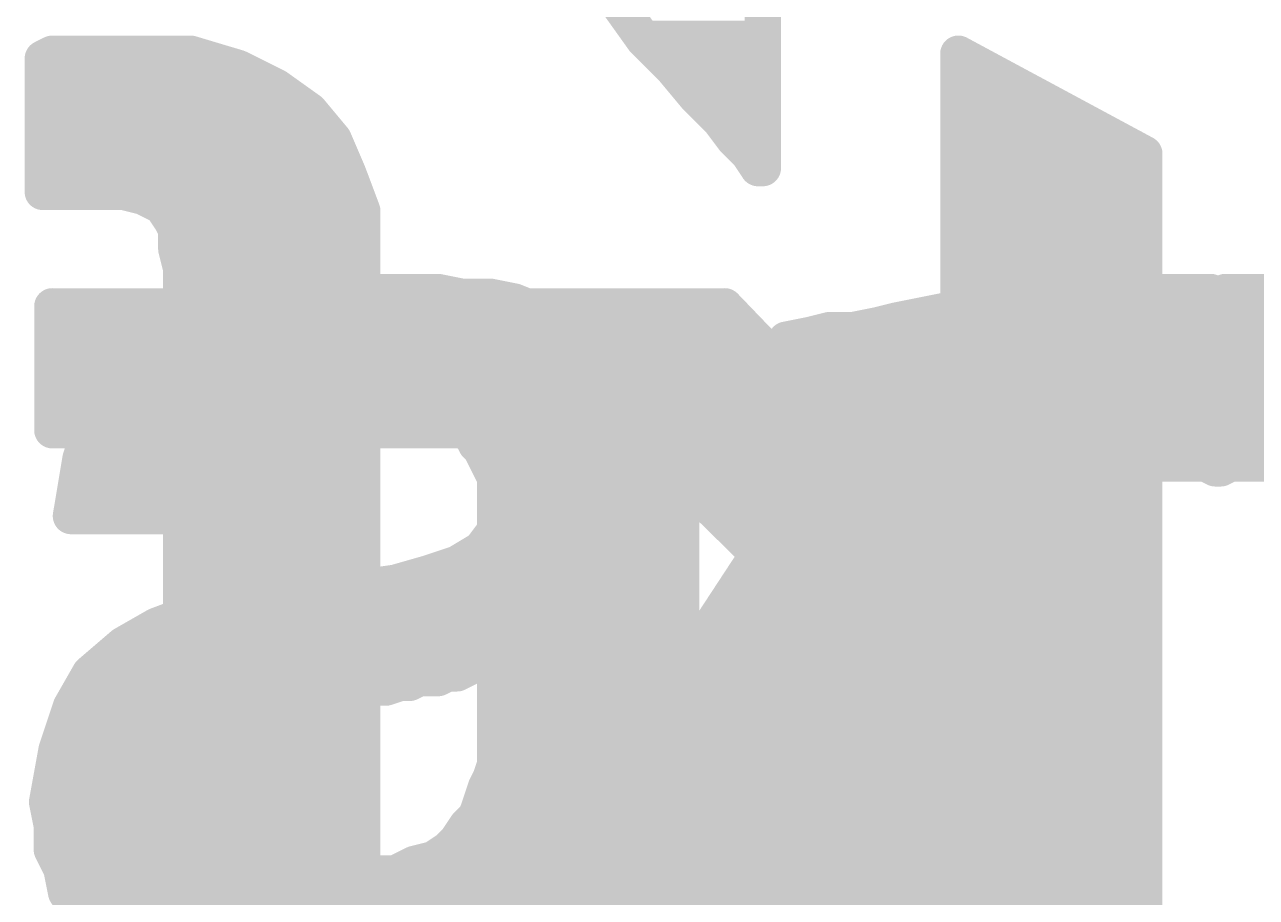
# Model space of a CAD drawing. Extents: x -36 to 72, y -11 to 34.
# Drawn here: x 10.261 to 12.844, y 19.535 to 21.366 of the extents above; entities that cross this region are included whole.
import ezdxf

# ---------------------------------------------------------------- set-up
doc = ezdxf.new("R2010")
doc.units = 0
doc.layers.add('21', color=41, linetype='CONTINUOUS')
doc.layers.add('22', color=40, linetype='CONTINUOUS')

msp = doc.modelspace()

# ---------------------------------------------------------------- linework, layer by layer
at = {"layer": '21', "const_width": 0.0762}
for points in [[(10.728, 20.765), (10.788, 20.785)], [(10.788, 20.785), (10.848, 20.795)], [(10.848, 20.795), (10.898, 20.805)], [(10.886, 20.8026), (11.14, 20.8026)], [(10.898, 20.805), (11.128, 20.805)], [(11.128, 20.805), (11.178, 20.795)], [(11.178, 20.795), (11.238, 20.795)], [(11.238, 20.795), (11.288, 20.785)], [(11.288, 20.785), (11.338, 20.765)], [(12.478, 20.765), (12.538, 20.785)], [(12.538, 20.785), (12.608, 20.805)], [(12.5996, 20.8026), (12.7504, 20.8026)], [(12.608, 20.805), (12.748, 20.805)], [(12.748, 20.805), (12.758, 20.795)], [(12.758, 20.795), (12.768, 20.795)], [(12.768, 20.795), (12.768, 20.435)], [(10.678, 20.755), (10.728, 20.765)], [(11.338, 20.765), (11.388, 20.755)], [(12.138, 20.755), (12.188, 20.765)], [(12.188, 20.765), (12.228, 20.775)], [(12.228, 20.775), (12.228, 20.505)], [(12.408, 20.725), (12.478, 20.765)], [(10.578, 20.705), (10.628, 20.735)], [(10.628, 20.735), (10.678, 20.755)], [(11.388, 20.755), (11.438, 20.735)], [(11.438, 20.735), (11.478, 20.705)], [(11.998, 20.725), (12.048, 20.735)], [(12.048, 20.735), (12.088, 20.745)], [(12.088, 20.745), (12.138, 20.755)], [(10.528, 20.675), (10.578, 20.705)], [(10.6137, 20.7264), (11.4495, 20.7264)], [(11.478, 20.705), (11.518, 20.675)], [(11.858, 20.705), (11.908, 20.715)], [(11.858, 20.535), (11.858, 20.705)], [(11.908, 20.715), (11.948, 20.725)], [(11.948, 20.725), (11.998, 20.725)], [(12.005, 20.7264), (12.228, 20.7264)], [(12.358, 20.685), (12.408, 20.725)], [(12.4105, 20.7264), (12.768, 20.7264)], [(12.308, 20.625), (12.358, 20.685)], [(10.488, 20.645), (10.528, 20.675)], [(11.518, 20.675), (11.558, 20.645)], [(10.458, 20.605), (10.488, 20.645)], [(10.4949, 20.6502), (11.5511, 20.6502)], [(11.558, 20.645), (11.588, 20.605)], [(11.858, 20.6502), (12.228, 20.6502)], [(12.329, 20.6502), (12.768, 20.6502)], [(10.428, 20.555), (10.458, 20.605)], [(11.588, 20.605), (11.608, 20.565)], [(12.268, 20.575), (12.308, 20.625)], [(12.228, 20.505), (12.268, 20.575)], [(10.398, 20.515), (10.428, 20.555)], [(10.4394, 20.574), (11.6035, 20.574)], [(11.608, 20.565), (11.628, 20.515)], [(11.858, 20.574), (12.228, 20.574)], [(12.2674, 20.574), (12.768, 20.574)], [(10.878, 20.525), (10.858, 20.515)], [(10.898, 20.535), (10.878, 20.525)], [(10.918, 20.545), (10.898, 20.535)], [(11.098, 20.545), (10.918, 20.545)], [(11.118, 20.535), (11.098, 20.545)], [(11.138, 20.535), (11.118, 20.535)], [(11.158, 20.525), (11.138, 20.535)], [(11.178, 20.515), (11.158, 20.525)], [(11.858, 19.355), (11.858, 20.535)], [(10.378, 20.455), (10.398, 20.515)], [(10.3923, 20.4978), (10.8236, 20.4978)], [(10.838, 20.505), (10.818, 20.495)], [(10.858, 20.515), (10.838, 20.505)], [(11.198, 20.505), (11.178, 20.515)], [(11.208, 20.485), (11.198, 20.505)], [(11.2016, 20.4978), (11.6314, 20.4978)], [(11.628, 20.515), (11.638, 20.465)], [(11.858, 20.4978), (12.768, 20.4978)], [(10.808, 20.485), (10.788, 20.465)], [(10.818, 20.495), (10.808, 20.485)], [(11.218, 20.475), (11.208, 20.485)], [(11.228, 20.455), (11.218, 20.475)], [(10.368, 20.395), (10.378, 20.455)], [(10.778, 20.455), (10.768, 20.435)], [(10.788, 20.465), (10.778, 20.455)], [(11.238, 20.435), (11.228, 20.455)], [(11.638, 20.465), (11.638, 19.595)], [(10.3724, 20.4216), (10.7635, 20.4216)], [(10.768, 20.435), (10.758, 20.405)], [(11.248, 20.415), (11.238, 20.435)], [(11.2447, 20.4216), (11.638, 20.4216)], [(11.858, 20.4216), (12.4744, 20.4216)], [(12.528, 20.435), (12.448, 20.415)], [(12.628, 20.445), (12.528, 20.435)], [(12.738, 20.445), (12.628, 20.445)], [(12.758, 20.435), (12.738, 20.445)], [(12.768, 20.435), (12.758, 20.435)], [(10.358, 20.335), (10.368, 20.395)], [(10.758, 20.405), (10.748, 20.385)], [(11.248, 20.305), (11.248, 20.415)], [(12.448, 20.415), (12.378, 20.375)], [(10.748, 20.385), (10.748, 20.335)], [(12.378, 20.375), (12.328, 20.315)], [(10.3597, 20.3454), (10.748, 20.3454)], [(11.248, 20.3454), (11.638, 20.3454)], [(11.858, 20.3454), (12.3533, 20.3454)], [(10.748, 20.335), (10.358, 20.335)], [(11.218, 20.265), (11.248, 20.305)], [(12.328, 20.315), (12.288, 20.245)], [(11.168, 20.235), (11.218, 20.265)], [(11.2211, 20.2692), (11.638, 20.2692)], [(11.858, 20.2692), (12.3018, 20.2692)], [(12.288, 20.245), (12.268, 20.175)], [(11.038, 20.195), (11.108, 20.215)], [(11.108, 20.215), (11.168, 20.235)], [(10.968, 20.185), (11.038, 20.195)], [(11.024, 20.193), (11.0385, 20.193)], [(11.038, 20.195), (11.088, 19.995)], [(11.088, 19.995), (11.038, 20.195)], [(11.0385, 20.193), (11.638, 20.193)], [(11.858, 20.193), (12.2731, 20.193)], [(10.698, 20.155), (10.788, 20.165)], [(10.788, 20.165), (10.878, 20.175)], [(10.868, 19.955), (10.788, 20.165)], [(10.788, 20.165), (10.868, 19.955)], [(10.878, 20.175), (10.968, 20.185)], [(12.268, 20.175), (12.248, 20.085)], [(10.618, 20.135), (10.698, 20.155)], [(10.538, 20.105), (10.618, 20.135)], [(10.5695, 20.1168), (10.8064, 20.1168)], [(10.8064, 20.1168), (11.0576, 20.1168)], [(11.0576, 20.1168), (11.638, 20.1168)], [(11.858, 20.1168), (12.2551, 20.1168)], [(10.468, 20.065), (10.538, 20.105)], [(12.248, 20.085), (12.248, 19.355)], [(10.398, 20.005), (10.468, 20.065)], [(10.4395, 20.0406), (10.8354, 20.0406)], [(10.8354, 20.0406), (11.0766, 20.0406)], [(11.0766, 20.0406), (11.2436, 20.0406)], [(11.238, 20.035), (11.228, 20.025)], [(11.248, 20.045), (11.238, 20.035)], [(11.248, 19.815), (11.248, 20.045)], [(11.248, 20.0406), (11.638, 20.0406)], [(11.858, 20.0406), (12.248, 20.0406)], [(11.188, 20.015), (11.168, 20.005)], [(11.208, 20.025), (11.188, 20.015)], [(11.228, 20.025), (11.208, 20.025)], [(10.358, 19.935), (10.398, 20.005)], [(11.048, 19.985), (11.018, 19.975)], [(11.068, 19.985), (11.048, 19.985)], [(11.088, 19.995), (11.068, 19.985)], [(11.128, 19.995), (11.088, 19.995)], [(11.148, 20.005), (11.128, 19.995)], [(11.168, 20.005), (11.148, 20.005)], [(10.3748, 19.9644), (10.8644, 19.9644)], [(10.868, 19.955), (10.838, 19.945)], [(10.8644, 19.9644), (10.9068, 19.9644)], [(10.888, 19.955), (10.868, 19.955)], [(10.908, 19.965), (10.888, 19.955)], [(10.948, 19.965), (10.908, 19.965)], [(10.978, 19.975), (10.948, 19.965)], [(11.018, 19.975), (10.978, 19.975)], [(11.248, 19.9644), (11.638, 19.9644)], [(11.858, 19.9644), (12.248, 19.9644)], [(10.328, 19.845), (10.358, 19.935)], [(10.818, 19.935), (10.808, 19.925)], [(10.838, 19.945), (10.818, 19.935)], [(10.768, 19.905), (10.758, 19.895)], [(10.788, 19.915), (10.768, 19.905)], [(10.808, 19.925), (10.788, 19.915)], [(10.3424, 19.8882), (10.7444, 19.8882)], [(10.738, 19.885), (10.728, 19.865)], [(10.758, 19.895), (10.738, 19.885)], [(11.248, 19.8882), (11.638, 19.8882)], [(11.858, 19.8882), (12.248, 19.8882)], [(10.728, 19.865), (10.718, 19.845)], [(10.308, 19.735), (10.328, 19.845)], [(10.718, 19.845), (10.708, 19.825)], [(10.322, 19.812), (10.708, 19.812)], [(10.708, 19.805), (10.698, 19.785)], [(10.708, 19.825), (10.708, 19.805)], [(11.238, 19.785), (11.248, 19.815)], [(11.247, 19.812), (11.638, 19.812)], [(11.858, 19.812), (12.248, 19.812)], [(10.698, 19.785), (10.698, 19.735)], [(11.228, 19.765), (11.238, 19.785)], [(11.218, 19.735), (11.228, 19.765)], [(10.318, 19.685), (10.308, 19.735)], [(10.3081, 19.7358), (10.698, 19.7358)], [(10.698, 19.735), (10.708, 19.705)], [(11.208, 19.705), (11.218, 19.735)], [(11.2183, 19.7358), (11.638, 19.7358)], [(11.858, 19.7358), (12.248, 19.7358)], [(10.708, 19.705), (10.708, 19.685)], [(11.188, 19.685), (11.208, 19.705)], [(10.318, 19.635), (10.318, 19.685)], [(10.708, 19.685), (10.718, 19.665)], [(11.168, 19.655), (11.188, 19.685)], [(10.318, 19.6596), (10.7234, 19.6596)], [(10.718, 19.665), (10.728, 19.655)], [(10.728, 19.655), (10.738, 19.635)], [(11.148, 19.635), (11.168, 19.655)], [(11.1711, 19.6596), (11.638, 19.6596)], [(11.858, 19.6596), (12.248, 19.6596)], [(10.338, 19.595), (10.318, 19.635)], [(10.738, 19.635), (10.758, 19.625)], [(10.758, 19.625), (10.768, 19.615)], [(11.118, 19.615), (11.148, 19.635)], [(10.348, 19.545), (10.338, 19.595)], [(10.768, 19.615), (10.788, 19.605)], [(10.788, 19.605), (10.808, 19.595)], [(10.808, 19.595), (10.828, 19.595)], [(10.828, 19.595), (10.848, 19.585)], [(11.038, 19.585), (11.078, 19.605)], [(11.078, 19.605), (11.118, 19.615)], [(11.638, 19.595), (11.648, 19.575)], [(10.3403, 19.5834), (10.8712, 19.5834)], [(10.848, 19.585), (10.868, 19.585)], [(10.868, 19.585), (10.888, 19.575)], [(10.888, 19.575), (10.938, 19.575)], [(10.938, 19.575), (10.988, 19.585)], [(10.98, 19.5834), (11.6438, 19.5834)], [(10.988, 19.585), (11.038, 19.585)], [(11.648, 19.575), (11.648, 19.485)], [(11.858, 19.5834), (12.248, 19.5834)], [(10.368, 19.515), (10.348, 19.545)], [(10.398, 19.475), (10.368, 19.515)], [(10.3739, 19.5072), (11.648, 19.5072)], [(11.858, 19.5072), (12.248, 19.5072)]]:
    msp.add_lwpolyline(points, dxfattribs=at)
at = {"layer": '21', "const_width": 0.0381}
for points in [[(10.7849, 20.8038, 1), (10.7911, 20.7662)], [(10.794, 20.7669, 1), (10.782, 20.8031)], [(10.8443, 20.8137, 1), (10.8517, 20.7763)], [(10.8511, 20.7762, 1), (10.8449, 20.8138)], [(10.886, 20.8217, 1), (10.886, 20.7836)], [(10.898, 20.824, 1), (10.898, 20.7859)], [(10.9017, 20.7863, 1), (10.8943, 20.8237)], [(11.1317, 20.8237, 1), (11.1243, 20.7863)], [(11.128, 20.7859, 1), (11.128, 20.824)], [(11.14, 20.7836, 1), (11.14, 20.8217)], [(11.178, 20.8141, 1), (11.178, 20.776)], [(11.1743, 20.7763, 1), (11.1817, 20.8137)], [(11.2417, 20.8137, 1), (11.2343, 20.7763)], [(11.238, 20.776, 1), (11.238, 20.8141)], [(11.2951, 20.8027, 1), (11.2809, 20.7673)], [(11.2843, 20.7663, 1), (11.2917, 20.8037)], [(12.5328, 20.8033, 1), (12.5432, 20.7667)], [(12.544, 20.7669, 1), (12.532, 20.8031)], [(12.5996, 20.8217, 1), (12.5996, 20.7836)], [(12.608, 20.824, 1), (12.608, 20.7859)], [(12.6132, 20.7867, 1), (12.6028, 20.8233)], [(12.7615, 20.8185, 1), (12.7345, 20.7915)], [(12.758, 20.8141, 1), (12.758, 20.776)], [(12.7445, 20.7815, 1), (12.7715, 20.8085)], [(12.748, 20.7859, 1), (12.748, 20.824)], [(12.7871, 20.795, 1), (12.749, 20.795)], [(12.7504, 20.7836, 1), (12.7504, 20.8217)], [(12.768, 20.776, 1), (12.768, 20.8141)], [(10.722, 20.7831, 1), (10.734, 20.7469)], [(10.7317, 20.7463, 1), (10.7243, 20.7837)], [(11.3417, 20.7837, 1), (11.3343, 20.7463)], [(11.3309, 20.7473, 1), (11.3451, 20.7827)], [(12.1834, 20.7835, 1), (12.1926, 20.7465)], [(12.1917, 20.7463, 1), (12.1843, 20.7837)], [(12.247, 20.775, 1), (12.2089, 20.775)], [(12.2326, 20.7565, 1), (12.2234, 20.7935)], [(12.472, 20.7831, 1), (12.484, 20.7469)], [(12.4875, 20.7485, 1), (12.4685, 20.7815)], [(10.6209, 20.7527, 1), (10.6351, 20.7173)], [(10.6378, 20.7187, 1), (10.6182, 20.7513)], [(10.6743, 20.7737, 1), (10.6817, 20.7363)], [(10.6851, 20.7373, 1), (10.6709, 20.7727)], [(11.3951, 20.7727, 1), (11.3809, 20.7373)], [(11.3843, 20.7363, 1), (11.3917, 20.7737)], [(11.4494, 20.7502, 1), (11.4266, 20.7198)], [(11.4309, 20.7173, 1), (11.4451, 20.7527)], [(12.0434, 20.7535, 1), (12.0526, 20.7165)], [(12.0517, 20.7163, 1), (12.0443, 20.7537)], [(12.0843, 20.7637, 1), (12.0917, 20.7263)], [(12.0926, 20.7265, 1), (12.0834, 20.7635)], [(12.1343, 20.7737, 1), (12.1417, 20.7363)], [(12.1417, 20.7363, 1), (12.1343, 20.7737)], [(10.5878, 20.6887, 1), (10.5682, 20.7213)], [(10.6137, 20.7455, 1), (10.6137, 20.7074)], [(11.4495, 20.7074, 1), (11.4495, 20.7455)], [(11.4894, 20.7202, 1), (11.4666, 20.6898)], [(11.8543, 20.7237, 1), (11.8617, 20.6863)], [(11.8771, 20.705, 1), (11.839, 20.705)], [(11.9034, 20.7335, 1), (11.9126, 20.6965)], [(11.9117, 20.6963, 1), (11.9043, 20.7337)], [(11.948, 20.7441, 1), (11.948, 20.706)], [(11.9526, 20.7065, 1), (11.9434, 20.7435)], [(11.9943, 20.7437, 1), (12.0017, 20.7063)], [(12.005, 20.7455, 1), (12.005, 20.7074)], [(11.998, 20.706, 1), (11.998, 20.7441)], [(12.228, 20.7074, 1), (12.228, 20.7455)], [(12.3985, 20.7415, 1), (12.4175, 20.7085)], [(12.4105, 20.7455, 1), (12.4105, 20.7074)], [(12.4199, 20.7101, 1), (12.3961, 20.7399)], [(12.768, 20.7074, 1), (12.768, 20.7455)], [(10.5682, 20.7213, 1), (10.5878, 20.6887)], [(11.4666, 20.6898, 1), (11.4894, 20.7202)], [(12.3461, 20.6999, 1), (12.3699, 20.6701)], [(12.3726, 20.6728, 1), (12.3434, 20.6972)], [(10.5182, 20.6913, 1), (10.5378, 20.6587)], [(10.5394, 20.6598, 1), (10.5166, 20.6902)], [(11.5294, 20.6902, 1), (11.5066, 20.6598)], [(11.5066, 20.6598, 1), (11.5294, 20.6902)], [(10.4766, 20.6602, 1), (10.4994, 20.6298)], [(10.5032, 20.6336, 1), (10.4728, 20.6564)], [(10.4949, 20.6693, 1), (10.4949, 20.6312)], [(11.5732, 20.6564, 1), (11.5428, 20.6336)], [(11.5466, 20.6298, 1), (11.5694, 20.6602)], [(11.5511, 20.6312, 1), (11.5511, 20.6693)], [(11.858, 20.6693, 1), (11.858, 20.6312)], [(12.228, 20.6312, 1), (12.228, 20.6693)], [(12.329, 20.6693, 1), (12.329, 20.6312)], [(12.768, 20.6312, 1), (12.768, 20.6693)], [(10.4743, 20.5952, 1), (10.4417, 20.6148)], [(11.605, 20.6135, 1), (11.571, 20.5965)], [(12.2934, 20.6372, 1), (12.3226, 20.6128)], [(12.3229, 20.6131, 1), (12.2931, 20.6369)], [(10.4428, 20.6164, 1), (10.4732, 20.5936)], [(11.5728, 20.5936, 1), (11.6032, 20.6164)], [(12.2845, 20.5655, 1), (12.2515, 20.5845)], [(10.4432, 20.5436, 1), (10.4128, 20.5664)], [(10.4394, 20.5931, 1), (10.4394, 20.555)], [(11.6257, 20.5721, 1), (11.5903, 20.5579)], [(11.591, 20.5565, 1), (11.625, 20.5735)], [(11.6035, 20.555, 1), (11.6035, 20.5931)], [(11.858, 20.5931, 1), (11.858, 20.555)], [(12.228, 20.555, 1), (12.228, 20.5931)], [(12.2674, 20.5931, 1), (12.2674, 20.555)], [(12.2531, 20.5869, 1), (12.2829, 20.5631)], [(12.768, 20.555, 1), (12.768, 20.5931)], [(10.4117, 20.5648, 1), (10.4443, 20.5452)], [(10.8865, 20.508, 1), (10.8695, 20.542)], [(10.8895, 20.552, 1), (10.9065, 20.518)], [(10.9065, 20.518, 1), (10.8895, 20.552)], [(10.918, 20.5641, 1), (10.918, 20.526)], [(10.9265, 20.528, 1), (10.9095, 20.562)], [(11.1065, 20.562, 1), (11.0895, 20.528)], [(11.098, 20.526, 1), (11.098, 20.5641)], [(11.118, 20.5541, 1), (11.118, 20.516)], [(11.1095, 20.518, 1), (11.1265, 20.552)], [(11.1465, 20.552, 1), (11.1295, 20.518)], [(11.138, 20.516, 1), (11.138, 20.5541)], [(11.1665, 20.542, 1), (11.1495, 20.508)], [(11.8771, 20.535, 1), (11.839, 20.535)], [(10.3923, 20.5169, 1), (10.3923, 20.4788)], [(10.3828, 20.5264, 1), (10.4132, 20.5036)], [(10.4161, 20.509, 1), (10.3799, 20.521)], [(10.8295, 20.522, 1), (10.8465, 20.488)], [(10.8236, 20.4788, 1), (10.8236, 20.5169)], [(10.8465, 20.488, 1), (10.8295, 20.522)], [(10.8495, 20.532, 1), (10.8665, 20.498)], [(10.8665, 20.498, 1), (10.8495, 20.532)], [(10.8695, 20.542, 1), (10.8865, 20.508)], [(11.1495, 20.508, 1), (11.1665, 20.542)], [(11.1865, 20.532, 1), (11.1695, 20.498)], [(11.1695, 20.498, 1), (11.1865, 20.532)], [(11.215, 20.5135, 1), (11.181, 20.4965)], [(11.2016, 20.5169, 1), (11.2016, 20.4788)], [(11.1895, 20.488, 1), (11.2065, 20.522)], [(11.6467, 20.5187, 1), (11.6093, 20.5113)], [(11.6103, 20.5079, 1), (11.6457, 20.5221)], [(11.6314, 20.4788, 1), (11.6314, 20.5169)], [(11.858, 20.5169, 1), (11.858, 20.4788)], [(11.839, 20.535, 1), (11.8771, 20.535)], [(12.768, 20.4788, 1), (12.768, 20.5169)], [(10.7945, 20.4985, 1), (10.8215, 20.4715)], [(10.8215, 20.4715, 1), (10.7945, 20.4985)], [(10.8095, 20.512, 1), (10.8265, 20.478)], [(10.8315, 20.4815, 1), (10.8045, 20.5085)], [(11.2215, 20.4985, 1), (11.1945, 20.4715)], [(11.191, 20.4765, 1), (11.225, 20.4935)], [(11.235, 20.4835, 1), (11.201, 20.4665)], [(12.2089, 20.505, 1), (12.247, 20.505)], [(12.2115, 20.5145, 1), (12.2445, 20.4955)], [(10.3968, 20.4519, 1), (10.3592, 20.4581)], [(10.7645, 20.4685, 1), (10.7915, 20.4415)], [(10.795, 20.4465, 1), (10.761, 20.4635)], [(10.7745, 20.4785, 1), (10.8015, 20.4515)], [(10.8015, 20.4515, 1), (10.7745, 20.4785)], [(11.2045, 20.4615, 1), (11.2315, 20.4885)], [(11.245, 20.4635, 1), (11.211, 20.4465)], [(11.657, 20.465, 1), (11.6189, 20.465)], [(11.6193, 20.4613, 1), (11.6567, 20.4687)], [(10.3724, 20.4407, 1), (10.3724, 20.4026)], [(10.3599, 20.461, 1), (10.3961, 20.449)], [(10.751, 20.4435, 1), (10.785, 20.4265)], [(10.7861, 20.429, 1), (10.7499, 20.441)], [(10.7635, 20.4026, 1), (10.7635, 20.4407)], [(11.211, 20.4465, 1), (11.245, 20.4635)], [(11.255, 20.4435, 1), (11.221, 20.4265)], [(11.221, 20.4265, 1), (11.255, 20.4435)], [(11.2447, 20.4407, 1), (11.2447, 20.4026)], [(11.638, 20.4026, 1), (11.638, 20.4407)], [(11.858, 20.4407, 1), (11.858, 20.4026)], [(12.4744, 20.4026, 1), (12.4744, 20.4407)], [(12.5261, 20.454, 1), (12.5299, 20.416)], [(12.5326, 20.4165, 1), (12.5234, 20.4535)], [(12.628, 20.4641, 1), (12.628, 20.426)], [(12.6299, 20.426, 1), (12.6261, 20.464)], [(12.7465, 20.462, 1), (12.7295, 20.428)], [(12.738, 20.426, 1), (12.738, 20.4641)], [(12.758, 20.4541, 1), (12.758, 20.416)], [(12.7495, 20.418, 1), (12.7665, 20.452)], [(12.768, 20.416, 1), (12.768, 20.4541)], [(10.3868, 20.3919, 1), (10.3492, 20.3981)], [(10.775, 20.3965, 1), (10.741, 20.4135)], [(11.2671, 20.415, 1), (11.229, 20.415)], [(11.231, 20.4065, 1), (11.265, 20.4235)], [(12.4434, 20.4335, 1), (12.4526, 20.3965)], [(12.4575, 20.3985, 1), (12.4385, 20.4315)], [(12.749, 20.435, 1), (12.7871, 20.435)], [(10.3492, 20.3981, 1), (10.3868, 20.3919)], [(10.7671, 20.385, 1), (10.729, 20.385)], [(10.731, 20.3935, 1), (10.765, 20.3765)], [(10.7399, 20.411, 1), (10.7761, 20.399)], [(12.3685, 20.3915, 1), (12.3875, 20.3585)], [(12.3926, 20.3628, 1), (12.3634, 20.3872)], [(10.3597, 20.3645, 1), (10.3597, 20.3264)], [(10.748, 20.3264, 1), (10.748, 20.3645)], [(11.248, 20.3645, 1), (11.248, 20.3264)], [(11.638, 20.3264, 1), (11.638, 20.3645)], [(11.858, 20.3645, 1), (11.858, 20.3264)], [(12.3533, 20.3264, 1), (12.3533, 20.3645)], [(10.358, 20.3541, 1), (10.358, 20.316)], [(10.3392, 20.3381, 1), (10.3768, 20.3319)], [(10.748, 20.316, 1), (10.748, 20.3541)], [(10.729, 20.335, 1), (10.7671, 20.335)], [(11.2632, 20.2936, 1), (11.2328, 20.3164)], [(12.3134, 20.3272, 1), (12.3426, 20.3028)], [(12.3445, 20.3055, 1), (12.3115, 20.3245)], [(11.2211, 20.2883, 1), (11.2211, 20.2502)], [(11.2278, 20.2487, 1), (11.2082, 20.2813)], [(11.229, 20.305, 1), (11.2671, 20.305)], [(11.638, 20.2502, 1), (11.638, 20.2883)], [(11.858, 20.2883, 1), (11.858, 20.2502)], [(12.3018, 20.2502, 1), (12.3018, 20.2883)], [(11.2028, 20.2764, 1), (11.2332, 20.2536)], [(12.3063, 20.2398, 1), (12.2697, 20.2502)], [(11.102, 20.2331, 1), (11.114, 20.1969)], [(11.1132, 20.1967, 1), (11.1028, 20.2333)], [(11.1582, 20.2513, 1), (11.1778, 20.2187)], [(11.174, 20.2169, 1), (11.162, 20.2531)], [(12.2715, 20.2545, 1), (12.3045, 20.2355)], [(11.024, 20.2121, 1), (11.024, 20.174)], [(11.0565, 20.1996, 1), (11.0195, 20.1904)], [(11.0565, 20.1996, 1), (11.0195, 20.1904)], [(11.0328, 20.2133, 1), (11.0432, 20.1767)], [(11.0385, 20.2121, 1), (11.0385, 20.174)], [(11.0407, 20.1761, 1), (11.0353, 20.2139)], [(11.0385, 20.174, 1), (11.0385, 20.2121)], [(11.638, 20.174, 1), (11.638, 20.2121)], [(11.858, 20.2121, 1), (11.858, 20.174)], [(12.2731, 20.174, 1), (12.2731, 20.2121)], [(10.8058, 20.1718, 1), (10.7702, 20.1582)], [(10.8058, 20.1718, 1), (10.7702, 20.1582)], [(10.7859, 20.1839, 1), (10.7901, 20.1461)], [(10.7901, 20.1461, 1), (10.7859, 20.1839)], [(10.8759, 20.1939, 1), (10.8801, 20.1561)], [(10.8801, 20.1561, 1), (10.8759, 20.1939)], [(10.9653, 20.2039, 1), (10.9707, 20.1661)], [(10.9701, 20.1661, 1), (10.9659, 20.2039)], [(12.2866, 20.1709, 1), (12.2494, 20.1791)], [(10.6959, 20.1739, 1), (10.7001, 20.1361)], [(10.7026, 20.1365, 1), (10.6934, 20.1735)], [(12.2497, 20.1802, 1), (12.2863, 20.1698)], [(10.5695, 20.1359, 1), (10.5695, 20.0978)], [(10.6134, 20.1535, 1), (10.6226, 20.1165)], [(10.6247, 20.1172, 1), (10.6113, 20.1528)], [(10.8064, 20.1359, 1), (10.8064, 20.0978)], [(10.8064, 20.0978, 1), (10.8064, 20.1359)], [(11.0576, 20.1359, 1), (11.0576, 20.0978)], [(11.0576, 20.0978, 1), (11.0576, 20.1359)], [(11.638, 20.0978, 1), (11.638, 20.1359)], [(11.858, 20.1359, 1), (11.858, 20.0978)], [(12.2551, 20.0978, 1), (12.2551, 20.1359)], [(10.5313, 20.1228, 1), (10.5447, 20.0872)], [(10.5475, 20.0885, 1), (10.5285, 20.1215)], [(12.2671, 20.085, 1), (12.229, 20.085)], [(10.4585, 20.0815, 1), (10.4775, 20.0485)], [(10.4804, 20.0505, 1), (10.4556, 20.0795)], [(12.2294, 20.0891, 1), (12.2666, 20.0809)], [(10.4395, 20.0597, 1), (10.4395, 20.0216)], [(10.8354, 20.0597, 1), (10.8354, 20.0216)], [(10.8354, 20.0216, 1), (10.8354, 20.0597)], [(11.0766, 20.0597, 1), (11.0766, 20.0216)], [(11.0766, 20.0216, 1), (11.0766, 20.0597)], [(11.2515, 20.0215, 1), (11.2245, 20.0485)], [(11.2671, 20.045, 1), (11.229, 20.045)], [(11.248, 20.0597, 1), (11.248, 20.0216)], [(11.2615, 20.0315, 1), (11.2345, 20.0585)], [(11.2436, 20.0216, 1), (11.2436, 20.0597)], [(11.638, 20.0216, 1), (11.638, 20.0597)], [(11.858, 20.0597, 1), (11.858, 20.0216)], [(12.248, 20.0216, 1), (12.248, 20.0597)], [(11.1795, 20.032, 1), (11.1965, 19.998)], [(11.1965, 19.998, 1), (11.1795, 20.032)], [(11.208, 20.0441, 1), (11.208, 20.006)], [(11.2165, 20.008, 1), (11.1995, 20.042)], [(11.2145, 20.0385, 1), (11.2415, 20.0115)], [(11.2245, 20.0485, 1), (11.2515, 20.0215)], [(11.228, 20.006, 1), (11.228, 20.0441)], [(10.3856, 20.0195, 1), (10.4104, 19.9905)], [(10.4145, 19.9955, 1), (10.3815, 20.0145)], [(11.048, 20.004, 1), (11.048, 19.9659)], [(11.054, 19.9669, 1), (11.042, 20.0031)], [(11.0595, 20.002, 1), (11.0765, 19.968)], [(11.068, 19.9659, 1), (11.068, 20.004)], [(11.088, 20.0141, 1), (11.088, 19.976)], [(11.0965, 19.978, 1), (11.0795, 20.012)], [(11.1195, 20.012, 1), (11.1365, 19.978)], [(11.128, 19.976, 1), (11.128, 20.0141)], [(11.148, 20.0241, 1), (11.148, 19.986)], [(11.1565, 19.988, 1), (11.1395, 20.022)], [(11.1595, 20.022, 1), (11.1765, 19.988)], [(11.168, 19.986, 1), (11.168, 20.0241)], [(10.3748, 19.9835, 1), (10.3748, 19.9454)], [(10.8644, 19.9835, 1), (10.8644, 19.9454)], [(10.868, 19.9741, 1), (10.868, 19.936)], [(10.874, 19.9369, 1), (10.862, 19.9731)], [(10.8644, 19.9454, 1), (10.8644, 19.9835)], [(10.888, 19.936, 1), (10.888, 19.9741)], [(10.908, 19.984, 1), (10.908, 19.9459)], [(10.9165, 19.948, 1), (10.8995, 19.982)], [(10.9068, 19.9454, 1), (10.9068, 19.9835)], [(10.942, 19.9831, 1), (10.954, 19.9469)], [(10.948, 19.9459, 1), (10.948, 19.984)], [(10.978, 19.9941, 1), (10.978, 19.956)], [(10.984, 19.9569, 1), (10.972, 19.9931)], [(11.012, 19.9931, 1), (11.024, 19.9569)], [(11.018, 19.956, 1), (11.018, 19.9941)], [(11.0695, 19.9904, 1), (11.1065, 19.9996)], [(11.0695, 19.9904, 1), (11.1065, 19.9996)], [(11.248, 19.9835, 1), (11.248, 19.9454)], [(11.638, 19.9454, 1), (11.638, 19.9835)], [(11.858, 19.9835, 1), (11.858, 19.9454)], [(12.248, 19.9454, 1), (12.248, 19.9835)], [(10.3761, 19.929, 1), (10.3399, 19.941)], [(10.8095, 19.952, 1), (10.8265, 19.918)], [(10.8315, 19.9215, 1), (10.8045, 19.9485)], [(10.832, 19.9631, 1), (10.844, 19.9269)], [(10.8465, 19.928, 1), (10.8295, 19.962)], [(10.8502, 19.9482, 1), (10.8858, 19.9618)], [(10.8502, 19.9482, 1), (10.8858, 19.9618)], [(10.8795, 19.972, 1), (10.8965, 19.938)], [(10.3415, 19.9445, 1), (10.3745, 19.9255)], [(10.7815, 19.8915, 1), (10.7545, 19.9185)], [(10.7795, 19.932, 1), (10.7965, 19.898)], [(10.7965, 19.898, 1), (10.7795, 19.932)], [(10.7945, 19.9385, 1), (10.8215, 19.9115)], [(10.8165, 19.908, 1), (10.7995, 19.942)], [(10.3424, 19.9073, 1), (10.3424, 19.8692)], [(10.7295, 19.902, 1), (10.7465, 19.868)], [(10.755, 19.8765, 1), (10.721, 19.8935)], [(10.7445, 19.9085, 1), (10.7715, 19.8815)], [(10.7444, 19.8692, 1), (10.7444, 19.9073)], [(10.7595, 19.922, 1), (10.7765, 19.888)], [(10.7665, 19.878, 1), (10.7495, 19.912)], [(11.248, 19.9073, 1), (11.248, 19.8692)], [(11.638, 19.8692, 1), (11.638, 19.9073)], [(11.858, 19.9073, 1), (11.858, 19.8692)], [(12.248, 19.8692, 1), (12.248, 19.9073)], [(10.711, 19.8735, 1), (10.745, 19.8565)], [(10.745, 19.8565, 1), (10.711, 19.8735)], [(10.3099, 19.851, 1), (10.3461, 19.839)], [(10.3467, 19.8416, 1), (10.3093, 19.8484)], [(10.701, 19.8535, 1), (10.735, 19.8365)], [(10.735, 19.8365, 1), (10.701, 19.8535)], [(10.322, 19.8311, 1), (10.322, 19.793)], [(10.691, 19.8335, 1), (10.725, 19.8165)], [(10.7271, 19.825, 1), (10.689, 19.825)], [(10.725, 19.7965, 1), (10.691, 19.8135)], [(10.708, 19.793, 1), (10.708, 19.8311)], [(11.247, 19.8311, 1), (11.247, 19.793)], [(11.2661, 19.809, 1), (11.2299, 19.821)], [(11.638, 19.793, 1), (11.638, 19.8311)], [(11.858, 19.8311, 1), (11.858, 19.793)], [(12.248, 19.793, 1), (12.248, 19.8311)], [(10.681, 19.7935, 1), (10.715, 19.7765)], [(10.7171, 19.785, 1), (10.679, 19.785)], [(10.689, 19.805, 1), (10.7271, 19.805)], [(11.255, 19.7765, 1), (11.221, 19.7935)], [(11.229, 19.815, 1), (11.2671, 19.815)], [(11.211, 19.7735, 1), (11.245, 19.7565)], [(11.2461, 19.759, 1), (11.2099, 19.771)], [(11.2199, 19.791, 1), (11.2561, 19.779)], [(10.3267, 19.7387, 1), (10.2893, 19.7313)], [(10.3081, 19.7549, 1), (10.3081, 19.7168)], [(10.7161, 19.741, 1), (10.6799, 19.729)], [(10.698, 19.7168, 1), (10.698, 19.7549)], [(11.2183, 19.7549, 1), (11.2183, 19.7168)], [(11.2361, 19.729, 1), (11.1999, 19.741)], [(11.638, 19.7168, 1), (11.638, 19.7549)], [(11.858, 19.7549, 1), (11.858, 19.7168)], [(12.248, 19.7168, 1), (12.248, 19.7549)], [(10.2893, 19.7384, 1), (10.3267, 19.7316)], [(10.679, 19.735, 1), (10.7171, 19.735)], [(10.7271, 19.705, 1), (10.689, 19.705)], [(11.2215, 19.6915, 1), (11.1945, 19.7185)], [(11.1999, 19.741, 1), (11.2361, 19.729)], [(10.337, 19.685, 1), (10.2989, 19.685)], [(10.725, 19.6935, 1), (10.691, 19.6765)], [(10.6899, 19.699, 1), (10.7261, 19.711)], [(11.1745, 19.6985, 1), (11.2015, 19.6715)], [(11.2039, 19.6744, 1), (11.1721, 19.6956)], [(11.1899, 19.711, 1), (11.2261, 19.699)], [(10.318, 19.6787, 1), (10.318, 19.6406)], [(10.2993, 19.6813, 1), (10.3367, 19.6887)], [(10.689, 19.685, 1), (10.7271, 19.685)], [(10.7315, 19.6785, 1), (10.7045, 19.6515)], [(10.701, 19.6565, 1), (10.735, 19.6735)], [(10.745, 19.6635, 1), (10.711, 19.6465)], [(10.7145, 19.6415, 1), (10.7415, 19.6685)], [(10.7234, 19.6406, 1), (10.7234, 19.6787)], [(11.1521, 19.6656, 1), (11.1839, 19.6444)], [(11.1711, 19.6787, 1), (11.1711, 19.6406)], [(11.1815, 19.6415, 1), (11.1545, 19.6685)], [(11.638, 19.6406, 1), (11.638, 19.6787)], [(11.858, 19.6787, 1), (11.858, 19.6406)], [(12.248, 19.6406, 1), (12.248, 19.6787)], [(10.335, 19.6435, 1), (10.301, 19.6265)], [(10.7465, 19.652, 1), (10.7295, 19.618)], [(10.721, 19.6265, 1), (10.755, 19.6435)], [(10.7715, 19.6385, 1), (10.7445, 19.6115)], [(10.7495, 19.608, 1), (10.7665, 19.642)], [(11.1345, 19.6485, 1), (11.1615, 19.6215)], [(11.1586, 19.6191, 1), (11.1374, 19.6509)], [(10.2989, 19.635, 1), (10.337, 19.635)], [(10.3567, 19.5987, 1), (10.3193, 19.5913)], [(10.7765, 19.632, 1), (10.7595, 19.598)], [(10.7545, 19.6015, 1), (10.7815, 19.6285)], [(10.7965, 19.622, 1), (10.7795, 19.588)], [(10.7795, 19.588, 1), (10.7965, 19.622)], [(10.808, 19.6141, 1), (10.808, 19.576)], [(10.8365, 19.612, 1), (10.8195, 19.578)], [(10.828, 19.576, 1), (10.828, 19.6141)], [(11.0734, 19.6235, 1), (11.0826, 19.5865)], [(11.0865, 19.588, 1), (11.0695, 19.622)], [(11.1074, 19.6309, 1), (11.1286, 19.5991)], [(11.1226, 19.5965, 1), (11.1134, 19.6335)], [(11.655, 19.6035, 1), (11.621, 19.5865)], [(10.321, 19.5865, 1), (10.355, 19.6035)], [(10.3403, 19.6025, 1), (10.3403, 19.5644)], [(10.7995, 19.578, 1), (10.8165, 19.612)], [(10.848, 19.6041, 1), (10.848, 19.566)], [(10.8395, 19.568, 1), (10.8565, 19.602)], [(10.8765, 19.602, 1), (10.8595, 19.568)], [(10.868, 19.566, 1), (10.868, 19.6041)], [(10.888, 19.594, 1), (10.888, 19.5559)], [(10.8712, 19.5644, 1), (10.8712, 19.6025)], [(10.8795, 19.558, 1), (10.8965, 19.592)], [(10.9343, 19.5937, 1), (10.9417, 19.5563)], [(10.938, 19.5559, 1), (10.938, 19.594)], [(10.98, 19.6025, 1), (10.98, 19.5644)], [(10.988, 19.6041, 1), (10.988, 19.566)], [(10.9917, 19.5663, 1), (10.9843, 19.6037)], [(11.0295, 19.602, 1), (11.0465, 19.568)], [(11.038, 19.566, 1), (11.038, 19.6041)], [(11.6189, 19.595, 1), (11.657, 19.595)], [(11.667, 19.575, 1), (11.6289, 19.575)], [(11.6438, 19.5644, 1), (11.6438, 19.6025)], [(11.858, 19.6025, 1), (11.858, 19.5644)], [(12.248, 19.5644, 1), (12.248, 19.6025)], [(10.3639, 19.5556, 1), (10.3321, 19.5344)], [(11.631, 19.5665, 1), (11.665, 19.5835)], [(10.3293, 19.5413, 1), (10.3667, 19.5487)], [(10.3832, 19.5264, 1), (10.3528, 19.5036)], [(10.3521, 19.5044, 1), (10.3839, 19.5256)], [(10.3739, 19.5263, 1), (10.3739, 19.4882)], [(11.648, 19.4882, 1), (11.648, 19.5263)], [(11.858, 19.5263, 1), (11.858, 19.4882)], [(12.248, 19.4882, 1), (12.248, 19.5263)]]:
    msp.add_lwpolyline(points, format="xyb", dxfattribs=at)
at = {"layer": '22', "const_width": 0.0762}
for points in [[(11.809, 22.345), (11.809, 21.065)], [(11.559, 21.335), (11.509, 21.405)], [(11.5583, 21.336), (11.809, 21.336)], [(11.619, 21.275), (11.559, 21.335)], [(10.319, 21.305), (10.299, 21.295)], [(10.609, 21.305), (10.319, 21.305)], [(10.709, 21.275), (10.609, 21.305)], [(12.609, 21.095), (12.219, 21.305)], [(12.219, 21.305), (12.219, 20.265)], [(10.299, 21.295), (10.299, 21.015)], [(10.789, 21.235), (10.709, 21.275)], [(11.669, 21.215), (11.619, 21.275)], [(10.299, 21.2598), (10.7394, 21.2598)], [(11.6317, 21.2598), (11.809, 21.2598)], [(12.219, 21.2598), (12.3029, 21.2598)], [(10.859, 21.185), (10.789, 21.235)], [(11.719, 21.165), (11.669, 21.215)], [(10.299, 21.1836), (10.8602, 21.1836)], [(10.909, 21.125), (10.859, 21.185)], [(11.7004, 21.1836), (11.809, 21.1836)], [(12.219, 21.1836), (12.4445, 21.1836)], [(11.749, 21.125), (11.719, 21.165)], [(10.939, 21.055), (10.909, 21.125)], [(11.779, 21.095), (11.749, 21.125)], [(10.299, 21.1074), (10.9165, 21.1074)], [(11.7666, 21.1074), (11.809, 21.1074)], [(11.799, 21.065), (11.779, 21.095)], [(12.219, 21.1074), (12.586, 21.1074)], [(12.609, 19.355), (12.609, 21.095)], [(10.969, 20.975), (10.939, 21.055)], [(11.809, 21.065), (11.799, 21.065)], [(10.299, 21.0312), (10.9479, 21.0312)], [(10.299, 21.015), (10.469, 21.015)], [(10.469, 21.015), (10.509, 21.005)], [(12.219, 21.0312), (12.609, 21.0312)], [(10.509, 21.005), (10.529, 20.995)], [(10.529, 20.995), (10.549, 20.985)], [(10.549, 20.985), (10.569, 20.955)], [(10.969, 20.775), (10.969, 20.975)], [(10.569, 20.955), (10.579, 20.935)], [(10.569, 20.955), (10.969, 20.955)], [(12.219, 20.955), (12.609, 20.955)], [(10.579, 20.935), (10.579, 20.895)], [(10.579, 20.895), (10.589, 20.855)], [(10.5831, 20.8788), (10.969, 20.8788)], [(12.219, 20.8788), (12.609, 20.8788)], [(10.589, 20.855), (10.589, 20.775)], [(10.589, 20.8026), (10.969, 20.8026)], [(12.219, 20.8026), (12.609, 20.8026)], [(12.769, 20.795), (12.759, 20.795)], [(12.759, 20.795), (12.759, 20.435)], [(12.779, 20.805), (12.769, 20.795)], [(12.7766, 20.8026), (12.9274, 20.8026)], [(12.919, 20.805), (12.779, 20.805)], [(10.589, 20.775), (10.319, 20.775)], [(10.319, 20.775), (10.319, 20.515)], [(11.089, 20.775), (10.969, 20.775)], [(11.119, 20.735), (11.089, 20.775)], [(11.729, 20.775), (11.269, 20.775)], [(11.269, 20.775), (11.799, 20.255)], [(12.219, 20.265), (11.729, 20.775)], [(11.159, 20.705), (11.119, 20.735)], [(10.319, 20.7264), (11.1305, 20.7264)], [(11.189, 20.675), (11.159, 20.705)], [(11.3185, 20.7264), (11.7757, 20.7264)], [(12.219, 20.7264), (12.609, 20.7264)], [(12.759, 20.7264), (13.1166, 20.7264)], [(11.219, 20.645), (11.189, 20.675)], [(10.319, 20.6502), (11.2138, 20.6502)], [(11.259, 20.605), (11.219, 20.645)], [(11.3962, 20.6502), (11.8489, 20.6502)], [(12.219, 20.6502), (12.609, 20.6502)], [(12.759, 20.6502), (13.198, 20.6502)], [(11.289, 20.575), (11.259, 20.605)], [(11.319, 20.545), (11.289, 20.575)], [(10.319, 20.574), (11.29, 20.574)], [(11.4739, 20.574), (11.9221, 20.574)], [(12.219, 20.574), (12.609, 20.574)], [(12.759, 20.574), (13.2596, 20.574)], [(11.359, 20.515), (11.319, 20.545)], [(10.319, 20.515), (10.589, 20.515)], [(10.589, 20.515), (10.589, 19.355)], [(10.589, 20.4978), (10.969, 20.4978)], [(10.969, 20.515), (11.359, 20.515)], [(10.969, 20.365), (10.969, 20.515)], [(11.5515, 20.4978), (11.9953, 20.4978)], [(12.219, 20.4978), (12.609, 20.4978)], [(12.759, 20.4978), (13.669, 20.4978)], [(10.589, 20.4216), (10.969, 20.4216)], [(11.6292, 20.4216), (12.0685, 20.4216)], [(12.219, 20.4216), (12.609, 20.4216)], [(12.759, 20.435), (12.769, 20.435)], [(12.769, 20.435), (12.789, 20.445)], [(12.789, 20.445), (12.899, 20.445)], [(10.589, 20.3454), (10.969, 20.3454)], [(10.969, 19.355), (10.969, 20.365)], [(11.7069, 20.3454), (12.1418, 20.3454)], [(12.219, 20.3454), (12.609, 20.3454)], [(10.589, 20.2692), (10.969, 20.2692)], [(11.7845, 20.2692), (12.215, 20.2692)], [(12.219, 20.2692), (12.609, 20.2692)], [(11.799, 20.255), (11.209, 19.355)], [(10.589, 20.193), (10.969, 20.193)], [(11.7584, 20.193), (12.609, 20.193)], [(10.589, 20.1168), (10.969, 20.1168)], [(11.7084, 20.1168), (12.609, 20.1168)], [(10.589, 20.0406), (10.969, 20.0406)], [(11.6585, 20.0406), (12.609, 20.0406)], [(11.679, 19.355), (12.069, 19.985)], [(12.069, 19.985), (12.219, 19.845)], [(10.589, 19.9644), (10.969, 19.9644)], [(11.6085, 19.9644), (12.0562, 19.9644)], [(12.0911, 19.9644), (12.609, 19.9644)], [(10.589, 19.8882), (10.969, 19.8882)], [(11.5585, 19.8882), (12.0091, 19.8882)], [(12.1727, 19.8882), (12.609, 19.8882)], [(12.219, 19.845), (12.219, 19.355)], [(10.589, 19.812), (10.969, 19.812)], [(11.5086, 19.812), (11.9619, 19.812)], [(12.219, 19.812), (12.609, 19.812)], [(10.589, 19.7358), (10.969, 19.7358)], [(11.4586, 19.7358), (11.9147, 19.7358)], [(12.219, 19.7358), (12.609, 19.7358)], [(10.589, 19.6596), (10.969, 19.6596)], [(11.4087, 19.6596), (11.8676, 19.6596)], [(12.219, 19.6596), (12.609, 19.6596)], [(10.589, 19.5834), (10.969, 19.5834)], [(11.3587, 19.5834), (11.8204, 19.5834)], [(12.219, 19.5834), (12.609, 19.5834)], [(10.589, 19.5072), (10.969, 19.5072)], [(11.3088, 19.5072), (11.7732, 19.5072)], [(12.219, 19.5072), (12.609, 19.5072)]]:
    msp.add_lwpolyline(points, dxfattribs=at)
at = {"layer": '22', "const_width": 0.0381}
for points in [[(11.5583, 21.3551, 1), (11.5583, 21.317)], [(11.5725, 21.3485, 1), (11.5455, 21.3215)], [(11.5435, 21.3239, 1), (11.5745, 21.3461)], [(11.809, 21.317, 1), (11.809, 21.3551)], [(10.319, 21.324, 1), (10.319, 21.2859)], [(10.3275, 21.288, 1), (10.3105, 21.322)], [(10.6145, 21.3232, 1), (10.6035, 21.2868)], [(10.609, 21.2859, 1), (10.609, 21.324)], [(12.228, 21.3218, 1), (12.21, 21.2882)], [(12.2381, 21.305, 1), (12.2, 21.305)], [(10.3181, 21.295, 1), (10.28, 21.295)], [(10.2905, 21.312, 1), (10.3075, 21.278)], [(10.7175, 21.292, 1), (10.7005, 21.258)], [(10.7035, 21.2568, 1), (10.7145, 21.2932)], [(11.6336, 21.2872, 1), (11.6044, 21.2628)], [(10.299, 21.2789, 1), (10.299, 21.2408)], [(10.7394, 21.2408, 1), (10.7394, 21.2789)], [(11.6055, 21.2615, 1), (11.6325, 21.2885)], [(11.6317, 21.2789, 1), (11.6317, 21.2408)], [(11.809, 21.2408, 1), (11.809, 21.2789)], [(12.219, 21.2789, 1), (12.219, 21.2408)], [(12.3029, 21.2408, 1), (12.3029, 21.2789)], [(10.8001, 21.2505, 1), (10.7779, 21.2195)], [(10.7805, 21.218, 1), (10.7975, 21.252)], [(11.6825, 21.2285, 1), (11.6555, 21.2015)], [(11.6544, 21.2028, 1), (11.6836, 21.2272)], [(10.299, 21.2027, 1), (10.299, 21.1646)], [(10.8736, 21.1972, 1), (10.8444, 21.1728)], [(10.8479, 21.1695, 1), (10.8701, 21.2005)], [(10.8602, 21.1646, 1), (10.8602, 21.2027)], [(11.7004, 21.2027, 1), (11.7004, 21.1646)], [(11.809, 21.1646, 1), (11.809, 21.2027)], [(12.219, 21.2027, 1), (12.219, 21.1646)], [(12.4445, 21.1646, 1), (12.4445, 21.2027)], [(11.7342, 21.1764, 1), (11.7038, 21.1536)], [(11.7055, 21.1515, 1), (11.7325, 21.1785)], [(10.9265, 21.1325, 1), (10.8915, 21.1175)], [(10.8944, 21.1128, 1), (10.9236, 21.1372)], [(11.7625, 21.1385, 1), (11.7355, 21.1115)], [(11.7338, 21.1136, 1), (11.7642, 21.1364)], [(10.299, 21.1265, 1), (10.299, 21.0884)], [(10.9165, 21.0884, 1), (10.9165, 21.1265)], [(11.7666, 21.1265, 1), (11.7666, 21.0884)], [(11.7949, 21.1056, 1), (11.7631, 21.0844)], [(11.809, 21.0884, 1), (11.809, 21.1265)], [(12.219, 21.1265, 1), (12.219, 21.0884)], [(12.586, 21.0884, 1), (12.586, 21.1265)], [(12.628, 21.095, 1), (12.5899, 21.095)], [(12.6, 21.0782, 1), (12.618, 21.1118)], [(11.7655, 21.0815, 1), (11.7925, 21.1085)], [(10.9568, 21.0617, 1), (10.9212, 21.0483)], [(10.9215, 21.0475, 1), (10.9565, 21.0625)], [(11.799, 21.0841, 1), (11.799, 21.046)], [(11.7831, 21.0544, 1), (11.8149, 21.0756)], [(11.79, 21.065, 1), (11.8281, 21.065)], [(11.809, 21.046, 1), (11.809, 21.0841)], [(10.299, 21.0503, 1), (10.299, 21.0122)], [(10.299, 21.0341, 1), (10.299, 20.996)], [(10.4736, 21.0335, 1), (10.4644, 20.9965)], [(10.469, 20.996, 1), (10.469, 21.0341)], [(10.9479, 21.0122, 1), (10.9479, 21.0503)], [(12.219, 21.0503, 1), (12.219, 21.0122)], [(12.609, 21.0122, 1), (12.609, 21.0503)], [(10.28, 21.015, 1), (10.3181, 21.015)], [(10.5175, 21.022, 1), (10.5005, 20.988)], [(10.5044, 20.9865, 1), (10.5136, 21.0235)], [(10.5375, 21.012, 1), (10.5205, 20.978)], [(10.5205, 20.978, 1), (10.5375, 21.012)], [(10.5649, 20.9956, 1), (10.5331, 20.9744)], [(10.5405, 20.968, 1), (10.5575, 21.002)], [(10.9881, 20.975, 1), (10.95, 20.975)], [(10.9512, 20.9683, 1), (10.9868, 20.9817)], [(10.586, 20.9635, 1), (10.552, 20.9465)], [(10.569, 20.9741, 1), (10.569, 20.936)], [(10.5531, 20.9444, 1), (10.5849, 20.9656)], [(10.969, 20.936, 1), (10.969, 20.9741)], [(12.219, 20.9741, 1), (12.219, 20.936)], [(12.609, 20.936, 1), (12.609, 20.9741)], [(10.5981, 20.935, 1), (10.56, 20.935)], [(10.562, 20.9265, 1), (10.596, 20.9435)], [(10.5975, 20.8996, 1), (10.5605, 20.8904)], [(10.56, 20.895, 1), (10.5981, 20.895)], [(10.5831, 20.8979, 1), (10.5831, 20.8598)], [(10.969, 20.8598, 1), (10.969, 20.8979)], [(12.219, 20.8979, 1), (12.219, 20.8598)], [(12.609, 20.8598, 1), (12.609, 20.8979)], [(10.6081, 20.855, 1), (10.57, 20.855)], [(10.5705, 20.8504, 1), (10.6075, 20.8596)], [(10.589, 20.8217, 1), (10.589, 20.7836)], [(10.969, 20.7836, 1), (10.969, 20.8217)], [(12.219, 20.8217, 1), (12.219, 20.7836)], [(12.609, 20.7836, 1), (12.609, 20.8217)], [(12.759, 20.8141, 1), (12.759, 20.776)], [(12.7781, 20.795, 1), (12.74, 20.795)], [(12.7555, 20.8085, 1), (12.7825, 20.7815)], [(12.7766, 20.8217, 1), (12.7766, 20.7836)], [(12.779, 20.824, 1), (12.779, 20.7859)], [(12.7925, 20.7915, 1), (12.7655, 20.8185)], [(12.769, 20.776, 1), (12.769, 20.8141)], [(10.319, 20.7941, 1), (10.319, 20.756)], [(10.3381, 20.775, 1), (10.3, 20.775)], [(10.57, 20.775, 1), (10.6081, 20.775)], [(10.589, 20.756, 1), (10.589, 20.7941)], [(10.969, 20.7941, 1), (10.969, 20.756)], [(10.95, 20.775, 1), (10.9881, 20.775)], [(11.1042, 20.7864, 1), (11.0738, 20.7636)], [(11.089, 20.756, 1), (11.089, 20.7941)], [(11.269, 20.7941, 1), (11.269, 20.756)], [(11.2823, 20.7886, 1), (11.2557, 20.7614)], [(11.7427, 20.7882, 1), (11.7153, 20.7618)], [(11.729, 20.756, 1), (11.729, 20.7941)], [(11.1304, 20.7502, 1), (11.1076, 20.7198)], [(10.319, 20.7455, 1), (10.319, 20.7074)], [(11.1038, 20.7236, 1), (11.1342, 20.7464)], [(11.1305, 20.7074, 1), (11.1305, 20.7455)], [(11.1725, 20.7185, 1), (11.1455, 20.6915)], [(11.3185, 20.7455, 1), (11.3185, 20.7074)], [(11.7757, 20.7074, 1), (11.7757, 20.7455)], [(12.219, 20.7455, 1), (12.219, 20.7074)], [(12.609, 20.7074, 1), (12.609, 20.7455)], [(12.759, 20.7455, 1), (12.759, 20.7074)], [(11.1476, 20.6898, 1), (11.1704, 20.7202)], [(11.2025, 20.6885, 1), (11.1755, 20.6615)], [(11.1755, 20.6615, 1), (11.2025, 20.6885)], [(10.319, 20.6693, 1), (10.319, 20.6312)], [(11.2325, 20.6585, 1), (11.2055, 20.6315)], [(11.2055, 20.6315, 1), (11.2325, 20.6585)], [(11.2138, 20.6312, 1), (11.2138, 20.6693)], [(11.3962, 20.6693, 1), (11.3962, 20.6312)], [(11.8489, 20.6312, 1), (11.8489, 20.6693)], [(12.219, 20.6693, 1), (12.219, 20.6312)], [(12.609, 20.6312, 1), (12.609, 20.6693)], [(12.759, 20.6693, 1), (12.759, 20.6312)], [(11.2725, 20.6185, 1), (11.2455, 20.5915)], [(11.2455, 20.5915, 1), (11.2725, 20.6185)], [(11.3025, 20.5885, 1), (11.2755, 20.5615)], [(10.319, 20.5931, 1), (10.319, 20.555)], [(11.2755, 20.5615, 1), (11.3025, 20.5885)], [(11.29, 20.555, 1), (11.29, 20.5931)], [(11.4739, 20.5931, 1), (11.4739, 20.555)], [(11.9221, 20.555, 1), (11.9221, 20.5931)], [(12.219, 20.5931, 1), (12.219, 20.555)], [(12.609, 20.555, 1), (12.609, 20.5931)], [(12.759, 20.5931, 1), (12.759, 20.555)], [(11.3304, 20.5602, 1), (11.3076, 20.5298)], [(11.3055, 20.5315, 1), (11.3325, 20.5585)], [(10.319, 20.5341, 1), (10.319, 20.496)], [(10.589, 20.5169, 1), (10.589, 20.4788)], [(10.6081, 20.515, 1), (10.57, 20.515)], [(10.589, 20.496, 1), (10.589, 20.5341)], [(10.969, 20.5341, 1), (10.969, 20.496)], [(10.9881, 20.515, 1), (10.95, 20.515)], [(10.969, 20.4788, 1), (10.969, 20.5169)], [(11.3476, 20.4998, 1), (11.3704, 20.5302)], [(11.359, 20.496, 1), (11.359, 20.5341)], [(11.5515, 20.5169, 1), (11.5515, 20.4788)], [(11.9953, 20.4788, 1), (11.9953, 20.5169)], [(12.219, 20.5169, 1), (12.219, 20.4788)], [(12.609, 20.4788, 1), (12.609, 20.5169)], [(12.759, 20.5169, 1), (12.759, 20.4788)], [(10.3, 20.515, 1), (10.3381, 20.515)], [(10.589, 20.4407, 1), (10.589, 20.4026)], [(10.969, 20.4026, 1), (10.969, 20.4407)], [(11.6292, 20.4407, 1), (11.6292, 20.4026)], [(12.0685, 20.4026, 1), (12.0685, 20.4407)], [(12.219, 20.4407, 1), (12.219, 20.4026)], [(12.609, 20.4026, 1), (12.609, 20.4407)], [(12.759, 20.4541, 1), (12.759, 20.416)], [(12.7605, 20.452, 1), (12.7775, 20.418)], [(12.769, 20.416, 1), (12.769, 20.4541)], [(12.789, 20.4641, 1), (12.789, 20.426)], [(12.7975, 20.428, 1), (12.7805, 20.462)], [(12.74, 20.435, 1), (12.7781, 20.435)], [(10.589, 20.3645, 1), (10.589, 20.3264)], [(10.9881, 20.365, 1), (10.95, 20.365)], [(10.95, 20.365, 1), (10.9881, 20.365)], [(10.969, 20.3264, 1), (10.969, 20.3645)], [(11.7069, 20.3645, 1), (11.7069, 20.3264)], [(12.1418, 20.3264, 1), (12.1418, 20.3645)], [(12.219, 20.3645, 1), (12.219, 20.3264)], [(12.609, 20.3264, 1), (12.609, 20.3645)], [(10.589, 20.2883, 1), (10.589, 20.2502)], [(10.969, 20.2502, 1), (10.969, 20.2883)], [(11.7845, 20.2883, 1), (11.7845, 20.2502)], [(12.219, 20.2883, 1), (12.219, 20.2502)], [(12.215, 20.2502, 1), (12.215, 20.2883)], [(12.609, 20.2502, 1), (12.609, 20.2883)], [(11.8149, 20.2446, 1), (11.7831, 20.2654)], [(11.7857, 20.2414, 1), (11.8123, 20.2686)], [(12.2, 20.265, 1), (12.2381, 20.265)], [(12.2053, 20.2518, 1), (12.2327, 20.2782)], [(10.589, 20.2121, 1), (10.589, 20.174)], [(10.969, 20.174, 1), (10.969, 20.2121)], [(11.7584, 20.2121, 1), (11.7584, 20.174)], [(12.609, 20.174, 1), (12.609, 20.2121)], [(10.589, 20.1359, 1), (10.589, 20.0978)], [(10.969, 20.0978, 1), (10.969, 20.1359)], [(11.7084, 20.1359, 1), (11.7084, 20.0978)], [(12.609, 20.0978, 1), (12.609, 20.1359)], [(10.589, 20.0597, 1), (10.589, 20.0216)], [(10.969, 20.0216, 1), (10.969, 20.0597)], [(11.6585, 20.0597, 1), (11.6585, 20.0216)], [(12.609, 20.0216, 1), (12.609, 20.0597)], [(12.082, 19.9989, 1), (12.056, 19.9711)], [(12.0852, 19.975, 1), (12.0528, 19.995)], [(10.589, 19.9835, 1), (10.589, 19.9454)], [(10.969, 19.9454, 1), (10.969, 19.9835)], [(11.6085, 19.9835, 1), (11.6085, 19.9454)], [(12.0562, 19.9454, 1), (12.0562, 19.9835)], [(12.0911, 19.9835, 1), (12.0911, 19.9454)], [(12.609, 19.9454, 1), (12.609, 19.9835)], [(10.589, 19.9073, 1), (10.589, 19.8692)], [(10.969, 19.8692, 1), (10.969, 19.9073)], [(11.5585, 19.9073, 1), (11.5585, 19.8692)], [(12.0091, 19.8692, 1), (12.0091, 19.9073)], [(12.1727, 19.9073, 1), (12.1727, 19.8692)], [(12.609, 19.8692, 1), (12.609, 19.9073)], [(12.2381, 19.845, 1), (12.2, 19.845)], [(12.206, 19.8311, 1), (12.232, 19.8589)], [(10.589, 19.8311, 1), (10.589, 19.793)], [(10.969, 19.793, 1), (10.969, 19.8311)], [(11.5086, 19.8311, 1), (11.5086, 19.793)], [(11.9619, 19.793, 1), (11.9619, 19.8311)], [(12.219, 19.8311, 1), (12.219, 19.793)], [(12.609, 19.793, 1), (12.609, 19.8311)], [(10.589, 19.7549, 1), (10.589, 19.7168)], [(10.969, 19.7168, 1), (10.969, 19.7549)], [(11.4586, 19.7549, 1), (11.4586, 19.7168)], [(11.9147, 19.7168, 1), (11.9147, 19.7549)], [(12.219, 19.7549, 1), (12.219, 19.7168)], [(12.609, 19.7168, 1), (12.609, 19.7549)], [(10.589, 19.6787, 1), (10.589, 19.6406)], [(10.969, 19.6406, 1), (10.969, 19.6787)], [(11.4087, 19.6787, 1), (11.4087, 19.6406)], [(11.8676, 19.6406, 1), (11.8676, 19.6787)], [(12.219, 19.6787, 1), (12.219, 19.6406)], [(12.609, 19.6406, 1), (12.609, 19.6787)], [(10.589, 19.6025, 1), (10.589, 19.5644)], [(10.969, 19.5644, 1), (10.969, 19.6025)], [(11.3587, 19.6025, 1), (11.3587, 19.5644)], [(11.8204, 19.5644, 1), (11.8204, 19.6025)], [(12.219, 19.6025, 1), (12.219, 19.5644)], [(12.609, 19.5644, 1), (12.609, 19.6025)], [(10.589, 19.5263, 1), (10.589, 19.4882)], [(10.969, 19.4882, 1), (10.969, 19.5263)], [(11.3088, 19.5263, 1), (11.3088, 19.4882)], [(11.7732, 19.4882, 1), (11.7732, 19.5263)], [(12.219, 19.5263, 1), (12.219, 19.4882)], [(12.609, 19.4882, 1), (12.609, 19.5263)]]:
    msp.add_lwpolyline(points, format="xyb", dxfattribs=at)

doc.saveas('drawing.dxf')
